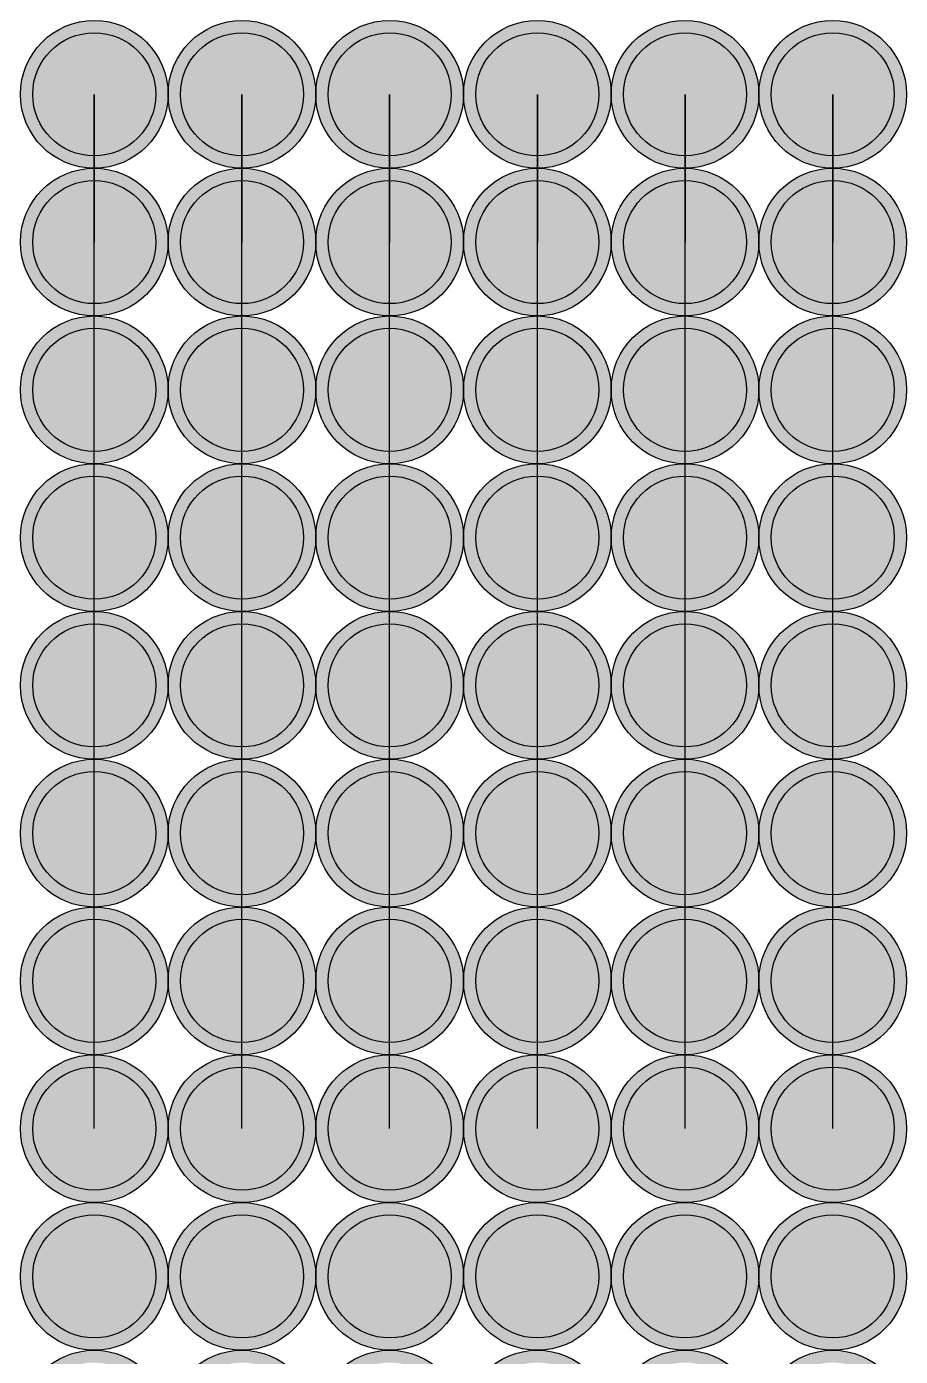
# Model space of a CAD drawing. Header units: inches. Extents: x -713 to 287, y -537 to 251.
# Drawn here: x -360.82 to -351.95, y -331.4 to -317.9 of the extents above; entities that cross this region are included whole.
import ezdxf

# ---------------------------------------------------------------- set-up
doc = ezdxf.new("R2010")
doc.units = ezdxf.units.IN
doc.header["$MEASUREMENT"] = 0

msp = doc.modelspace()

# ---------------------------------------------------------------- hatches: boundary and pattern name
at = {"linetype": 'Continuous'}
h = msp.add_hatch(color=256, dxfattribs=at)
h.set_gradient(color1=(6, 123, 249), one_color=1, tint=1)
h.paths.add_polyline_path([(-360.885, -318.583, 1), (-359.385, -318.583, 1)])
h.paths.add_polyline_path([(-359.51, -318.583, -1), (-360.76, -318.583, -1)], flags=16)
h = msp.add_hatch(color=256, dxfattribs=at)
h.set_gradient(color1=(6, 123, 249), one_color=1, tint=1)
h.paths.add_polyline_path([(-359.385, -318.583, 1), (-357.885, -318.583, 1)])
h.paths.add_polyline_path([(-358.01, -318.583, -1), (-359.26, -318.583, -1)], flags=16)
h = msp.add_hatch(color=256, dxfattribs=at)
h.set_gradient(color1=(6, 123, 249), one_color=1, tint=1)
h.paths.add_polyline_path([(-357.885, -318.583, 1), (-356.385, -318.583, 1)])
h.paths.add_polyline_path([(-356.51, -318.583, -1), (-357.76, -318.583, -1)], flags=16)
h = msp.add_hatch(color=256, dxfattribs=at)
h.set_gradient(color1=(6, 123, 249), one_color=1, tint=1)
h.paths.add_polyline_path([(-356.385, -318.583, 1), (-354.885, -318.583, 1)])
h.paths.add_polyline_path([(-355.01, -318.583, -1), (-356.26, -318.583, -1)], flags=16)
h = msp.add_hatch(color=256, dxfattribs=at)
h.set_gradient(color1=(6, 123, 249), one_color=1, tint=1)
h.paths.add_polyline_path([(-354.885, -318.583, 1), (-353.385, -318.583, 1)])
h.paths.add_polyline_path([(-353.51, -318.583, -1), (-354.76, -318.583, -1)], flags=16)
h = msp.add_hatch(color=256, dxfattribs=at)
h.set_gradient(color1=(6, 123, 249), one_color=1, tint=1)
h.paths.add_polyline_path([(-353.385, -318.583, 1), (-351.885, -318.583, 1)])
h.paths.add_polyline_path([(-352.01, -318.583, -1), (-353.26, -318.583, -1)], flags=16)
h = msp.add_hatch(color=256, dxfattribs=at)
h.set_gradient(color1=(247, 100, 8), one_color=1, tint=1)
h.paths.add_polyline_path([(-359.51, -318.583, 1), (-360.76, -318.583, 1)])
h = msp.add_hatch(color=256, dxfattribs=at)
h.set_gradient(color1=(247, 100, 8), one_color=1, tint=1)
h.paths.add_polyline_path([(-358.01, -318.583, 1), (-359.26, -318.583, 1)])
h = msp.add_hatch(color=256, dxfattribs=at)
h.set_gradient(color1=(247, 100, 8), one_color=1, tint=1)
h.paths.add_polyline_path([(-356.51, -318.583, 1), (-357.76, -318.583, 1)])
h = msp.add_hatch(color=256, dxfattribs=at)
h.set_gradient(color1=(247, 100, 8), one_color=1, tint=1)
h.paths.add_polyline_path([(-355.01, -318.583, 1), (-356.26, -318.583, 1)])
h = msp.add_hatch(color=256, dxfattribs=at)
h.set_gradient(color1=(247, 100, 8), one_color=1, tint=1)
h.paths.add_polyline_path([(-353.51, -318.583, 1), (-354.76, -318.583, 1)])
h = msp.add_hatch(color=256, dxfattribs=at)
h.set_gradient(color1=(247, 100, 8), one_color=1, tint=1)
h.paths.add_polyline_path([(-352.01, -318.583, 1), (-353.26, -318.583, 1)])
h = msp.add_hatch(color=256, dxfattribs=at)
h.set_gradient(color1=(6, 123, 249), one_color=1, tint=1)
h.paths.add_polyline_path([(-360.885, -320.083, 1), (-359.385, -320.083, 1)])
h.paths.add_polyline_path([(-359.51, -320.083, -1), (-360.76, -320.083, -1)], flags=16)
h = msp.add_hatch(color=256, dxfattribs=at)
h.set_gradient(color1=(6, 123, 249), one_color=1, tint=1)
h.paths.add_polyline_path([(-359.385, -320.083, 1), (-357.885, -320.083, 1)])
h.paths.add_polyline_path([(-358.01, -320.083, -1), (-359.26, -320.083, -1)], flags=16)
h = msp.add_hatch(color=256, dxfattribs=at)
h.set_gradient(color1=(6, 123, 249), one_color=1, tint=1)
h.paths.add_polyline_path([(-357.885, -320.083, 1), (-356.385, -320.083, 1)])
h.paths.add_polyline_path([(-356.51, -320.083, -1), (-357.76, -320.083, -1)], flags=16)
h = msp.add_hatch(color=256, dxfattribs=at)
h.set_gradient(color1=(6, 123, 249), one_color=1, tint=1)
h.paths.add_polyline_path([(-356.385, -320.083, 1), (-354.885, -320.083, 1)])
h.paths.add_polyline_path([(-355.01, -320.083, -1), (-356.26, -320.083, -1)], flags=16)
h = msp.add_hatch(color=256, dxfattribs=at)
h.set_gradient(color1=(6, 123, 249), one_color=1, tint=1)
h.paths.add_polyline_path([(-354.885, -320.083, 1), (-353.385, -320.083, 1)])
h.paths.add_polyline_path([(-353.51, -320.083, -1), (-354.76, -320.083, -1)], flags=16)
h = msp.add_hatch(color=256, dxfattribs=at)
h.set_gradient(color1=(6, 123, 249), one_color=1, tint=1)
h.paths.add_polyline_path([(-353.385, -320.083, 1), (-351.885, -320.083, 1)])
h.paths.add_polyline_path([(-352.01, -320.083, -1), (-353.26, -320.083, -1)], flags=16)
h = msp.add_hatch(color=256, dxfattribs=at)
h.set_gradient(color1=(247, 100, 8), one_color=1, tint=1)
h.paths.add_polyline_path([(-359.51, -320.083, 1), (-360.76, -320.083, 1)])
h = msp.add_hatch(color=256, dxfattribs=at)
h.set_gradient(color1=(247, 100, 8), one_color=1, tint=1)
h.paths.add_polyline_path([(-358.01, -320.083, 1), (-359.26, -320.083, 1)])
h = msp.add_hatch(color=256, dxfattribs=at)
h.set_gradient(color1=(247, 100, 8), one_color=1, tint=1)
h.paths.add_polyline_path([(-356.51, -320.083, 1), (-357.76, -320.083, 1)])
h = msp.add_hatch(color=256, dxfattribs=at)
h.set_gradient(color1=(247, 100, 8), one_color=1, tint=1)
h.paths.add_polyline_path([(-355.01, -320.083, 1), (-356.26, -320.083, 1)])
h = msp.add_hatch(color=256, dxfattribs=at)
h.set_gradient(color1=(247, 100, 8), one_color=1, tint=1)
h.paths.add_polyline_path([(-353.51, -320.083, 1), (-354.76, -320.083, 1)])
h = msp.add_hatch(color=256, dxfattribs=at)
h.set_gradient(color1=(247, 100, 8), one_color=1, tint=1)
h.paths.add_polyline_path([(-352.01, -320.083, 1), (-353.26, -320.083, 1)])
h = msp.add_hatch(color=256, dxfattribs=at)
h.set_gradient(color1=(6, 123, 249), one_color=1, tint=1)
h.paths.add_polyline_path([(-360.885, -321.583, 1), (-359.385, -321.583, 1)])
h.paths.add_polyline_path([(-359.51, -321.583, -1), (-360.76, -321.583, -1)], flags=16)
h = msp.add_hatch(color=256, dxfattribs=at)
h.set_gradient(color1=(6, 123, 249), one_color=1, tint=1)
h.paths.add_polyline_path([(-359.385, -321.583, 1), (-357.885, -321.583, 1)])
h.paths.add_polyline_path([(-358.01, -321.583, -1), (-359.26, -321.583, -1)], flags=16)
h = msp.add_hatch(color=256, dxfattribs=at)
h.set_gradient(color1=(6, 123, 249), one_color=1, tint=1)
h.paths.add_polyline_path([(-357.885, -321.583, 1), (-356.385, -321.583, 1)])
h.paths.add_polyline_path([(-356.51, -321.583, -1), (-357.76, -321.583, -1)], flags=16)
h = msp.add_hatch(color=256, dxfattribs=at)
h.set_gradient(color1=(6, 123, 249), one_color=1, tint=1)
h.paths.add_polyline_path([(-356.385, -321.583, 1), (-354.885, -321.583, 1)])
h.paths.add_polyline_path([(-355.01, -321.583, -1), (-356.26, -321.583, -1)], flags=16)
h = msp.add_hatch(color=256, dxfattribs=at)
h.set_gradient(color1=(6, 123, 249), one_color=1, tint=1)
h.paths.add_polyline_path([(-354.885, -321.583, 1), (-353.385, -321.583, 1)])
h.paths.add_polyline_path([(-353.51, -321.583, -1), (-354.76, -321.583, -1)], flags=16)
h = msp.add_hatch(color=256, dxfattribs=at)
h.set_gradient(color1=(6, 123, 249), one_color=1, tint=1)
h.paths.add_polyline_path([(-353.385, -321.583, 1), (-351.885, -321.583, 1)])
h.paths.add_polyline_path([(-352.01, -321.583, -1), (-353.26, -321.583, -1)], flags=16)
h = msp.add_hatch(color=256, dxfattribs=at)
h.set_gradient(color1=(247, 100, 8), one_color=1, tint=1)
h.paths.add_polyline_path([(-359.51, -321.583, 1), (-360.76, -321.583, 1)])
h = msp.add_hatch(color=256, dxfattribs=at)
h.set_gradient(color1=(247, 100, 8), one_color=1, tint=1)
h.paths.add_polyline_path([(-358.01, -321.583, 1), (-359.26, -321.583, 1)])
h = msp.add_hatch(color=256, dxfattribs=at)
h.set_gradient(color1=(247, 100, 8), one_color=1, tint=1)
h.paths.add_polyline_path([(-356.51, -321.583, 1), (-357.76, -321.583, 1)])
h = msp.add_hatch(color=256, dxfattribs=at)
h.set_gradient(color1=(247, 100, 8), one_color=1, tint=1)
h.paths.add_polyline_path([(-355.01, -321.583, 1), (-356.26, -321.583, 1)])
h = msp.add_hatch(color=256, dxfattribs=at)
h.set_gradient(color1=(247, 100, 8), one_color=1, tint=1)
h.paths.add_polyline_path([(-353.51, -321.583, 1), (-354.76, -321.583, 1)])
h = msp.add_hatch(color=256, dxfattribs=at)
h.set_gradient(color1=(247, 100, 8), one_color=1, tint=1)
h.paths.add_polyline_path([(-352.01, -321.583, 1), (-353.26, -321.583, 1)])
h = msp.add_hatch(color=256, dxfattribs=at)
h.set_gradient(color1=(6, 123, 249), one_color=1, tint=1)
h.paths.add_polyline_path([(-360.885, -323.083, 1), (-359.385, -323.083, 1)])
h.paths.add_polyline_path([(-359.51, -323.083, -1), (-360.76, -323.083, -1)], flags=16)
h = msp.add_hatch(color=256, dxfattribs=at)
h.set_gradient(color1=(6, 123, 249), one_color=1, tint=1)
h.paths.add_polyline_path([(-359.385, -323.083, 1), (-357.885, -323.083, 1)])
h.paths.add_polyline_path([(-358.01, -323.083, -1), (-359.26, -323.083, -1)], flags=16)
h = msp.add_hatch(color=256, dxfattribs=at)
h.set_gradient(color1=(6, 123, 249), one_color=1, tint=1)
h.paths.add_polyline_path([(-357.885, -323.083, 1), (-356.385, -323.083, 1)])
h.paths.add_polyline_path([(-356.51, -323.083, -1), (-357.76, -323.083, -1)], flags=16)
h = msp.add_hatch(color=256, dxfattribs=at)
h.set_gradient(color1=(6, 123, 249), one_color=1, tint=1)
h.paths.add_polyline_path([(-356.385, -323.083, 1), (-354.885, -323.083, 1)])
h.paths.add_polyline_path([(-355.01, -323.083, -1), (-356.26, -323.083, -1)], flags=16)
h = msp.add_hatch(color=256, dxfattribs=at)
h.set_gradient(color1=(6, 123, 249), one_color=1, tint=1)
h.paths.add_polyline_path([(-354.885, -323.083, 1), (-353.385, -323.083, 1)])
h.paths.add_polyline_path([(-353.51, -323.083, -1), (-354.76, -323.083, -1)], flags=16)
h = msp.add_hatch(color=256, dxfattribs=at)
h.set_gradient(color1=(6, 123, 249), one_color=1, tint=1)
h.paths.add_polyline_path([(-353.385, -323.083, 1), (-351.885, -323.083, 1)])
h.paths.add_polyline_path([(-352.01, -323.083, -1), (-353.26, -323.083, -1)], flags=16)
h = msp.add_hatch(color=256, dxfattribs=at)
h.set_gradient(color1=(247, 100, 8), one_color=1, tint=1)
h.paths.add_polyline_path([(-359.51, -323.083, 1), (-360.76, -323.083, 1)])
h = msp.add_hatch(color=256, dxfattribs=at)
h.set_gradient(color1=(247, 100, 8), one_color=1, tint=1)
h.paths.add_polyline_path([(-358.01, -323.083, 1), (-359.26, -323.083, 1)])
h = msp.add_hatch(color=256, dxfattribs=at)
h.set_gradient(color1=(247, 100, 8), one_color=1, tint=1)
h.paths.add_polyline_path([(-356.51, -323.083, 1), (-357.76, -323.083, 1)])
h = msp.add_hatch(color=256, dxfattribs=at)
h.set_gradient(color1=(247, 100, 8), one_color=1, tint=1)
h.paths.add_polyline_path([(-355.01, -323.083, 1), (-356.26, -323.083, 1)])
h = msp.add_hatch(color=256, dxfattribs=at)
h.set_gradient(color1=(247, 100, 8), one_color=1, tint=1)
h.paths.add_polyline_path([(-353.51, -323.083, 1), (-354.76, -323.083, 1)])
h = msp.add_hatch(color=256, dxfattribs=at)
h.set_gradient(color1=(247, 100, 8), one_color=1, tint=1)
h.paths.add_polyline_path([(-352.01, -323.083, 1), (-353.26, -323.083, 1)])
h = msp.add_hatch(color=256, dxfattribs=at)
h.set_gradient(color1=(6, 123, 249), one_color=1, tint=1)
h.paths.add_polyline_path([(-360.885, -324.583, 1), (-359.385, -324.583, 1)])
h.paths.add_polyline_path([(-359.51, -324.583, -1), (-360.76, -324.583, -1)], flags=16)
h = msp.add_hatch(color=256, dxfattribs=at)
h.set_gradient(color1=(6, 123, 249), one_color=1, tint=1)
h.paths.add_polyline_path([(-359.385, -324.583, 1), (-357.885, -324.583, 1)])
h.paths.add_polyline_path([(-358.01, -324.583, -1), (-359.26, -324.583, -1)], flags=16)
h = msp.add_hatch(color=256, dxfattribs=at)
h.set_gradient(color1=(6, 123, 249), one_color=1, tint=1)
h.paths.add_polyline_path([(-357.885, -324.583, 1), (-356.385, -324.583, 1)])
h.paths.add_polyline_path([(-356.51, -324.583, -1), (-357.76, -324.583, -1)], flags=16)
h = msp.add_hatch(color=256, dxfattribs=at)
h.set_gradient(color1=(6, 123, 249), one_color=1, tint=1)
h.paths.add_polyline_path([(-356.385, -324.583, 1), (-354.885, -324.583, 1)])
h.paths.add_polyline_path([(-355.01, -324.583, -1), (-356.26, -324.583, -1)], flags=16)
h = msp.add_hatch(color=256, dxfattribs=at)
h.set_gradient(color1=(6, 123, 249), one_color=1, tint=1)
h.paths.add_polyline_path([(-354.885, -324.583, 1), (-353.385, -324.583, 1)])
h.paths.add_polyline_path([(-353.51, -324.583, -1), (-354.76, -324.583, -1)], flags=16)
h = msp.add_hatch(color=256, dxfattribs=at)
h.set_gradient(color1=(6, 123, 249), one_color=1, tint=1)
h.paths.add_polyline_path([(-353.385, -324.583, 1), (-351.885, -324.583, 1)])
h.paths.add_polyline_path([(-352.01, -324.583, -1), (-353.26, -324.583, -1)], flags=16)
h = msp.add_hatch(color=256, dxfattribs=at)
h.set_gradient(color1=(247, 100, 8), one_color=1, tint=1)
h.paths.add_polyline_path([(-359.51, -324.583, 1), (-360.76, -324.583, 1)])
h = msp.add_hatch(color=256, dxfattribs=at)
h.set_gradient(color1=(247, 100, 8), one_color=1, tint=1)
h.paths.add_polyline_path([(-358.01, -324.583, 1), (-359.26, -324.583, 1)])
h = msp.add_hatch(color=256, dxfattribs=at)
h.set_gradient(color1=(247, 100, 8), one_color=1, tint=1)
h.paths.add_polyline_path([(-356.51, -324.583, 1), (-357.76, -324.583, 1)])
h = msp.add_hatch(color=256, dxfattribs=at)
h.set_gradient(color1=(247, 100, 8), one_color=1, tint=1)
h.paths.add_polyline_path([(-355.01, -324.583, 1), (-356.26, -324.583, 1)])
h = msp.add_hatch(color=256, dxfattribs=at)
h.set_gradient(color1=(247, 100, 8), one_color=1, tint=1)
h.paths.add_polyline_path([(-353.51, -324.583, 1), (-354.76, -324.583, 1)])
h = msp.add_hatch(color=256, dxfattribs=at)
h.set_gradient(color1=(247, 100, 8), one_color=1, tint=1)
h.paths.add_polyline_path([(-352.01, -324.583, 1), (-353.26, -324.583, 1)])
h = msp.add_hatch(color=256, dxfattribs=at)
h.set_gradient(color1=(6, 123, 249), one_color=1, tint=1)
h.paths.add_polyline_path([(-360.885, -326.083, 1), (-359.385, -326.083, 1)])
h.paths.add_polyline_path([(-359.51, -326.083, -1), (-360.76, -326.083, -1)], flags=16)
h = msp.add_hatch(color=256, dxfattribs=at)
h.set_gradient(color1=(6, 123, 249), one_color=1, tint=1)
h.paths.add_polyline_path([(-359.385, -326.083, 1), (-357.885, -326.083, 1)])
h.paths.add_polyline_path([(-358.01, -326.083, -1), (-359.26, -326.083, -1)], flags=16)
h = msp.add_hatch(color=256, dxfattribs=at)
h.set_gradient(color1=(6, 123, 249), one_color=1, tint=1)
h.paths.add_polyline_path([(-357.885, -326.083, 1), (-356.385, -326.083, 1)])
h.paths.add_polyline_path([(-356.51, -326.083, -1), (-357.76, -326.083, -1)], flags=16)
h = msp.add_hatch(color=256, dxfattribs=at)
h.set_gradient(color1=(6, 123, 249), one_color=1, tint=1)
h.paths.add_polyline_path([(-356.385, -326.083, 1), (-354.885, -326.083, 1)])
h.paths.add_polyline_path([(-355.01, -326.083, -1), (-356.26, -326.083, -1)], flags=16)
h = msp.add_hatch(color=256, dxfattribs=at)
h.set_gradient(color1=(6, 123, 249), one_color=1, tint=1)
h.paths.add_polyline_path([(-354.885, -326.083, 1), (-353.385, -326.083, 1)])
h.paths.add_polyline_path([(-353.51, -326.083, -1), (-354.76, -326.083, -1)], flags=16)
h = msp.add_hatch(color=256, dxfattribs=at)
h.set_gradient(color1=(6, 123, 249), one_color=1, tint=1)
h.paths.add_polyline_path([(-353.385, -326.083, 1), (-351.885, -326.083, 1)])
h.paths.add_polyline_path([(-352.01, -326.083, -1), (-353.26, -326.083, -1)], flags=16)
h = msp.add_hatch(color=256, dxfattribs=at)
h.set_gradient(color1=(247, 100, 8), one_color=1, tint=1)
h.paths.add_polyline_path([(-359.51, -326.083, 1), (-360.76, -326.083, 1)])
h = msp.add_hatch(color=256, dxfattribs=at)
h.set_gradient(color1=(247, 100, 8), one_color=1, tint=1)
h.paths.add_polyline_path([(-358.01, -326.083, 1), (-359.26, -326.083, 1)])
h = msp.add_hatch(color=256, dxfattribs=at)
h.set_gradient(color1=(247, 100, 8), one_color=1, tint=1)
h.paths.add_polyline_path([(-356.51, -326.083, 1), (-357.76, -326.083, 1)])
h = msp.add_hatch(color=256, dxfattribs=at)
h.set_gradient(color1=(247, 100, 8), one_color=1, tint=1)
h.paths.add_polyline_path([(-355.01, -326.083, 1), (-356.26, -326.083, 1)])
h = msp.add_hatch(color=256, dxfattribs=at)
h.set_gradient(color1=(247, 100, 8), one_color=1, tint=1)
h.paths.add_polyline_path([(-353.51, -326.083, 1), (-354.76, -326.083, 1)])
h = msp.add_hatch(color=256, dxfattribs=at)
h.set_gradient(color1=(247, 100, 8), one_color=1, tint=1)
h.paths.add_polyline_path([(-352.01, -326.083, 1), (-353.26, -326.083, 1)])
h = msp.add_hatch(color=256, dxfattribs=at)
h.set_gradient(color1=(6, 123, 249), one_color=1, tint=1)
h.paths.add_polyline_path([(-360.885, -327.583, 1), (-359.385, -327.583, 1)])
h.paths.add_polyline_path([(-359.51, -327.583, -1), (-360.76, -327.583, -1)], flags=16)
h = msp.add_hatch(color=256, dxfattribs=at)
h.set_gradient(color1=(6, 123, 249), one_color=1, tint=1)
h.paths.add_polyline_path([(-359.385, -327.583, 1), (-357.885, -327.583, 1)])
h.paths.add_polyline_path([(-358.01, -327.583, -1), (-359.26, -327.583, -1)], flags=16)
h = msp.add_hatch(color=256, dxfattribs=at)
h.set_gradient(color1=(6, 123, 249), one_color=1, tint=1)
h.paths.add_polyline_path([(-357.885, -327.583, 1), (-356.385, -327.583, 1)])
h.paths.add_polyline_path([(-356.51, -327.583, -1), (-357.76, -327.583, -1)], flags=16)
h = msp.add_hatch(color=256, dxfattribs=at)
h.set_gradient(color1=(6, 123, 249), one_color=1, tint=1)
h.paths.add_polyline_path([(-356.385, -327.583, 1), (-354.885, -327.583, 1)])
h.paths.add_polyline_path([(-355.01, -327.583, -1), (-356.26, -327.583, -1)], flags=16)
h = msp.add_hatch(color=256, dxfattribs=at)
h.set_gradient(color1=(6, 123, 249), one_color=1, tint=1)
h.paths.add_polyline_path([(-354.885, -327.583, 1), (-353.385, -327.583, 1)])
h.paths.add_polyline_path([(-353.51, -327.583, -1), (-354.76, -327.583, -1)], flags=16)
h = msp.add_hatch(color=256, dxfattribs=at)
h.set_gradient(color1=(6, 123, 249), one_color=1, tint=1)
h.paths.add_polyline_path([(-353.385, -327.583, 1), (-351.885, -327.583, 1)])
h.paths.add_polyline_path([(-352.01, -327.583, -1), (-353.26, -327.583, -1)], flags=16)
h = msp.add_hatch(color=256, dxfattribs=at)
h.set_gradient(color1=(247, 100, 8), one_color=1, tint=1)
h.paths.add_polyline_path([(-359.51, -327.583, 1), (-360.76, -327.583, 1)])
h = msp.add_hatch(color=256, dxfattribs=at)
h.set_gradient(color1=(247, 100, 8), one_color=1, tint=1)
h.paths.add_polyline_path([(-358.01, -327.583, 1), (-359.26, -327.583, 1)])
h = msp.add_hatch(color=256, dxfattribs=at)
h.set_gradient(color1=(247, 100, 8), one_color=1, tint=1)
h.paths.add_polyline_path([(-356.51, -327.583, 1), (-357.76, -327.583, 1)])
h = msp.add_hatch(color=256, dxfattribs=at)
h.set_gradient(color1=(247, 100, 8), one_color=1, tint=1)
h.paths.add_polyline_path([(-355.01, -327.583, 1), (-356.26, -327.583, 1)])
h = msp.add_hatch(color=256, dxfattribs=at)
h.set_gradient(color1=(247, 100, 8), one_color=1, tint=1)
h.paths.add_polyline_path([(-353.51, -327.583, 1), (-354.76, -327.583, 1)])
h = msp.add_hatch(color=256, dxfattribs=at)
h.set_gradient(color1=(247, 100, 8), one_color=1, tint=1)
h.paths.add_polyline_path([(-352.01, -327.583, 1), (-353.26, -327.583, 1)])
h = msp.add_hatch(color=256, dxfattribs=at)
h.set_gradient(color1=(6, 123, 249), one_color=1, tint=1)
h.paths.add_polyline_path([(-360.885, -329.083, 1), (-359.385, -329.083, 1)])
h.paths.add_polyline_path([(-359.51, -329.083, -1), (-360.76, -329.083, -1)], flags=16)
h = msp.add_hatch(color=256, dxfattribs=at)
h.set_gradient(color1=(6, 123, 249), one_color=1, tint=1)
h.paths.add_polyline_path([(-359.385, -329.083, 1), (-357.885, -329.083, 1)])
h.paths.add_polyline_path([(-358.01, -329.083, -1), (-359.26, -329.083, -1)], flags=16)
h = msp.add_hatch(color=256, dxfattribs=at)
h.set_gradient(color1=(6, 123, 249), one_color=1, tint=1)
h.paths.add_polyline_path([(-357.885, -329.083, 1), (-356.385, -329.083, 1)])
h.paths.add_polyline_path([(-356.51, -329.083, -1), (-357.76, -329.083, -1)], flags=16)
h = msp.add_hatch(color=256, dxfattribs=at)
h.set_gradient(color1=(6, 123, 249), one_color=1, tint=1)
h.paths.add_polyline_path([(-356.385, -329.083, 1), (-354.885, -329.083, 1)])
h.paths.add_polyline_path([(-355.01, -329.083, -1), (-356.26, -329.083, -1)], flags=16)
h = msp.add_hatch(color=256, dxfattribs=at)
h.set_gradient(color1=(6, 123, 249), one_color=1, tint=1)
h.paths.add_polyline_path([(-354.885, -329.083, 1), (-353.385, -329.083, 1)])
h.paths.add_polyline_path([(-353.51, -329.083, -1), (-354.76, -329.083, -1)], flags=16)
h = msp.add_hatch(color=256, dxfattribs=at)
h.set_gradient(color1=(6, 123, 249), one_color=1, tint=1)
h.paths.add_polyline_path([(-353.385, -329.083, 1), (-351.885, -329.083, 1)])
h.paths.add_polyline_path([(-352.01, -329.083, -1), (-353.26, -329.083, -1)], flags=16)
h = msp.add_hatch(color=256, dxfattribs=at)
h.set_gradient(color1=(247, 100, 8), one_color=1, tint=1)
h.paths.add_polyline_path([(-359.51, -329.083, 1), (-360.76, -329.083, 1)])
h = msp.add_hatch(color=256, dxfattribs=at)
h.set_gradient(color1=(247, 100, 8), one_color=1, tint=1)
h.paths.add_polyline_path([(-358.01, -329.083, 1), (-359.26, -329.083, 1)])
h = msp.add_hatch(color=256, dxfattribs=at)
h.set_gradient(color1=(247, 100, 8), one_color=1, tint=1)
h.paths.add_polyline_path([(-356.51, -329.083, 1), (-357.76, -329.083, 1)])
h = msp.add_hatch(color=256, dxfattribs=at)
h.set_gradient(color1=(247, 100, 8), one_color=1, tint=1)
h.paths.add_polyline_path([(-355.01, -329.083, 1), (-356.26, -329.083, 1)])
h = msp.add_hatch(color=256, dxfattribs=at)
h.set_gradient(color1=(247, 100, 8), one_color=1, tint=1)
h.paths.add_polyline_path([(-353.51, -329.083, 1), (-354.76, -329.083, 1)])
h = msp.add_hatch(color=256, dxfattribs=at)
h.set_gradient(color1=(247, 100, 8), one_color=1, tint=1)
h.paths.add_polyline_path([(-352.01, -329.083, 1), (-353.26, -329.083, 1)])
h = msp.add_hatch(color=256, dxfattribs=at)
h.set_gradient(color1=(6, 123, 249), one_color=1, tint=1)
h.paths.add_polyline_path([(-360.885, -330.583, 1), (-359.385, -330.583, 1)])
h.paths.add_polyline_path([(-359.51, -330.583, -1), (-360.76, -330.583, -1)], flags=16)
h = msp.add_hatch(color=256, dxfattribs=at)
h.set_gradient(color1=(6, 123, 249), one_color=1, tint=1)
h.paths.add_polyline_path([(-359.385, -330.583, 1), (-357.885, -330.583, 1)])
h.paths.add_polyline_path([(-358.01, -330.583, -1), (-359.26, -330.583, -1)], flags=16)
h = msp.add_hatch(color=256, dxfattribs=at)
h.set_gradient(color1=(6, 123, 249), one_color=1, tint=1)
h.paths.add_polyline_path([(-357.885, -330.583, 1), (-356.385, -330.583, 1)])
h.paths.add_polyline_path([(-356.51, -330.583, -1), (-357.76, -330.583, -1)], flags=16)
h = msp.add_hatch(color=256, dxfattribs=at)
h.set_gradient(color1=(6, 123, 249), one_color=1, tint=1)
h.paths.add_polyline_path([(-356.385, -330.583, 1), (-354.885, -330.583, 1)])
h.paths.add_polyline_path([(-355.01, -330.583, -1), (-356.26, -330.583, -1)], flags=16)
h = msp.add_hatch(color=256, dxfattribs=at)
h.set_gradient(color1=(6, 123, 249), one_color=1, tint=1)
h.paths.add_polyline_path([(-354.885, -330.583, 1), (-353.385, -330.583, 1)])
h.paths.add_polyline_path([(-353.51, -330.583, -1), (-354.76, -330.583, -1)], flags=16)
h = msp.add_hatch(color=256, dxfattribs=at)
h.set_gradient(color1=(6, 123, 249), one_color=1, tint=1)
h.paths.add_polyline_path([(-353.385, -330.583, 1), (-351.885, -330.583, 1)])
h.paths.add_polyline_path([(-352.01, -330.583, -1), (-353.26, -330.583, -1)], flags=16)
h = msp.add_hatch(color=256, dxfattribs=at)
h.set_gradient(color1=(247, 100, 8), one_color=1, tint=1)
h.paths.add_polyline_path([(-359.51, -330.583, 1), (-360.76, -330.583, 1)])
h = msp.add_hatch(color=256, dxfattribs=at)
h.set_gradient(color1=(247, 100, 8), one_color=1, tint=1)
h.paths.add_polyline_path([(-358.01, -330.583, 1), (-359.26, -330.583, 1)])
h = msp.add_hatch(color=256, dxfattribs=at)
h.set_gradient(color1=(247, 100, 8), one_color=1, tint=1)
h.paths.add_polyline_path([(-356.51, -330.583, 1), (-357.76, -330.583, 1)])
h = msp.add_hatch(color=256, dxfattribs=at)
h.set_gradient(color1=(247, 100, 8), one_color=1, tint=1)
h.paths.add_polyline_path([(-355.01, -330.583, 1), (-356.26, -330.583, 1)])
h = msp.add_hatch(color=256, dxfattribs=at)
h.set_gradient(color1=(247, 100, 8), one_color=1, tint=1)
h.paths.add_polyline_path([(-353.51, -330.583, 1), (-354.76, -330.583, 1)])
h = msp.add_hatch(color=256, dxfattribs=at)
h.set_gradient(color1=(247, 100, 8), one_color=1, tint=1)
h.paths.add_polyline_path([(-352.01, -330.583, 1), (-353.26, -330.583, 1)])
h = msp.add_hatch(color=256, dxfattribs=at)
h.set_gradient(color1=(6, 123, 249), one_color=1, tint=1)
h.paths.add_polyline_path([(-360.885, -332.083, 1), (-359.385, -332.083, 1)])
h.paths.add_polyline_path([(-359.51, -332.083, -1), (-360.76, -332.083, -1)], flags=16)
h = msp.add_hatch(color=256, dxfattribs=at)
h.set_gradient(color1=(6, 123, 249), one_color=1, tint=1)
h.paths.add_polyline_path([(-359.385, -332.083, 1), (-357.885, -332.083, 1)])
h.paths.add_polyline_path([(-358.01, -332.083, -1), (-359.26, -332.083, -1)], flags=16)
h = msp.add_hatch(color=256, dxfattribs=at)
h.set_gradient(color1=(6, 123, 249), one_color=1, tint=1)
h.paths.add_polyline_path([(-357.885, -332.083, 1), (-356.385, -332.083, 1)])
h.paths.add_polyline_path([(-356.51, -332.083, -1), (-357.76, -332.083, -1)], flags=16)
h = msp.add_hatch(color=256, dxfattribs=at)
h.set_gradient(color1=(6, 123, 249), one_color=1, tint=1)
h.paths.add_polyline_path([(-356.385, -332.083, 1), (-354.885, -332.083, 1)])
h.paths.add_polyline_path([(-355.01, -332.083, -1), (-356.26, -332.083, -1)], flags=16)
h = msp.add_hatch(color=256, dxfattribs=at)
h.set_gradient(color1=(6, 123, 249), one_color=1, tint=1)
h.paths.add_polyline_path([(-354.885, -332.083, 1), (-353.385, -332.083, 1)])
h.paths.add_polyline_path([(-353.51, -332.083, -1), (-354.76, -332.083, -1)], flags=16)
h = msp.add_hatch(color=256, dxfattribs=at)
h.set_gradient(color1=(6, 123, 249), one_color=1, tint=1)
h.paths.add_polyline_path([(-353.385, -332.083, 1), (-351.885, -332.083, 1)])
h.paths.add_polyline_path([(-352.01, -332.083, -1), (-353.26, -332.083, -1)], flags=16)

# ---------------------------------------------------------------- linework, layer by layer
for p, q in [((-360.135, -320.083), (-360.135, -318.583)), ((-360.135, -318.583), (-360.135, -320.083)), ((-358.635, -320.083), (-358.635, -318.583)), ((-358.635, -318.583), (-358.635, -320.083)), ((-357.135, -320.083), (-357.135, -318.583)), ((-357.135, -318.583), (-357.135, -320.083)), ((-355.635, -320.083), (-355.635, -318.583)), ((-355.635, -318.583), (-355.635, -320.083)), ((-354.135, -320.083), (-354.135, -318.583)), ((-354.135, -318.583), (-354.135, -320.083)), ((-352.635, -320.083), (-352.635, -318.583)), ((-352.635, -318.583), (-352.635, -320.083)), ((-360.135, -321.583), (-360.135, -320.083)), ((-358.635, -321.583), (-358.635, -320.083)), ((-357.135, -321.583), (-357.135, -320.083)), ((-355.635, -321.583), (-355.635, -320.083)), ((-354.135, -321.583), (-354.135, -320.083)), ((-352.635, -321.583), (-352.635, -320.083)), ((-360.135, -323.083), (-360.135, -321.583)), ((-358.635, -323.083), (-358.635, -321.583)), ((-357.135, -323.083), (-357.135, -321.583)), ((-355.635, -323.083), (-355.635, -321.583)), ((-354.135, -323.083), (-354.135, -321.583)), ((-352.635, -323.083), (-352.635, -321.583)), ((-360.135, -324.583), (-360.135, -323.083)), ((-358.635, -324.583), (-358.635, -323.083)), ((-357.135, -324.583), (-357.135, -323.083)), ((-355.635, -324.583), (-355.635, -323.083)), ((-354.135, -324.583), (-354.135, -323.083)), ((-352.635, -324.583), (-352.635, -323.083)), ((-360.135, -326.083), (-360.135, -324.583)), ((-358.635, -326.083), (-358.635, -324.583)), ((-357.135, -326.083), (-357.135, -324.583)), ((-355.635, -326.083), (-355.635, -324.583)), ((-354.135, -326.083), (-354.135, -324.583)), ((-352.635, -326.083), (-352.635, -324.583)), ((-360.135, -327.583), (-360.135, -326.083)), ((-358.635, -327.583), (-358.635, -326.083)), ((-357.135, -327.583), (-357.135, -326.083)), ((-355.635, -327.583), (-355.635, -326.083)), ((-354.135, -327.583), (-354.135, -326.083)), ((-352.635, -327.583), (-352.635, -326.083)), ((-360.135, -329.083), (-360.135, -327.583)), ((-358.635, -329.083), (-358.635, -327.583)), ((-357.135, -329.083), (-357.135, -327.583)), ((-355.635, -329.083), (-355.635, -327.583)), ((-354.135, -329.083), (-354.135, -327.583)), ((-352.635, -329.083), (-352.635, -327.583))]:
    msp.add_line(p, q, dxfattribs=at)
for centre, radius in [((-360.135, -318.583), 0.75), ((-358.635, -318.583), 0.75), ((-357.135, -318.583), 0.75), ((-355.635, -318.583), 0.75), ((-354.135, -318.583), 0.75), ((-352.635, -318.583), 0.75), ((-360.135, -318.583), 0.625), ((-358.635, -318.583), 0.625), ((-357.135, -318.583), 0.625), ((-355.635, -318.583), 0.625), ((-354.135, -318.583), 0.625), ((-352.635, -318.583), 0.625), ((-360.135, -320.083), 0.75), ((-358.635, -320.083), 0.75), ((-357.135, -320.083), 0.75), ((-355.635, -320.083), 0.75), ((-354.135, -320.083), 0.75), ((-352.635, -320.083), 0.75), ((-360.135, -320.083), 0.625), ((-358.635, -320.083), 0.625), ((-357.135, -320.083), 0.625), ((-355.635, -320.083), 0.625), ((-354.135, -320.083), 0.625), ((-352.635, -320.083), 0.625), ((-360.135, -321.583), 0.75), ((-358.635, -321.583), 0.75), ((-357.135, -321.583), 0.75), ((-355.635, -321.583), 0.75), ((-354.135, -321.583), 0.75), ((-352.635, -321.583), 0.75), ((-360.135, -321.583), 0.625), ((-358.635, -321.583), 0.625), ((-357.135, -321.583), 0.625), ((-355.635, -321.583), 0.625), ((-354.135, -321.583), 0.625), ((-352.635, -321.583), 0.625), ((-360.135, -323.083), 0.75), ((-358.635, -323.083), 0.75), ((-357.135, -323.083), 0.75), ((-355.635, -323.083), 0.75), ((-354.135, -323.083), 0.75), ((-352.635, -323.083), 0.75), ((-360.135, -323.083), 0.625), ((-358.635, -323.083), 0.625), ((-357.135, -323.083), 0.625), ((-355.635, -323.083), 0.625), ((-354.135, -323.083), 0.625), ((-352.635, -323.083), 0.625), ((-360.135, -324.583), 0.75), ((-358.635, -324.583), 0.75), ((-357.135, -324.583), 0.75), ((-355.635, -324.583), 0.75), ((-354.135, -324.583), 0.75), ((-352.635, -324.583), 0.75), ((-360.135, -324.583), 0.625), ((-358.635, -324.583), 0.625), ((-357.135, -324.583), 0.625), ((-355.635, -324.583), 0.625), ((-354.135, -324.583), 0.625), ((-352.635, -324.583), 0.625), ((-360.135, -326.083), 0.75), ((-358.635, -326.083), 0.75), ((-357.135, -326.083), 0.75), ((-355.635, -326.083), 0.75), ((-354.135, -326.083), 0.75), ((-352.635, -326.083), 0.75), ((-360.135, -326.083), 0.625), ((-358.635, -326.083), 0.625), ((-357.135, -326.083), 0.625), ((-355.635, -326.083), 0.625), ((-354.135, -326.083), 0.625), ((-352.635, -326.083), 0.625), ((-360.135, -327.583), 0.75), ((-358.635, -327.583), 0.75), ((-357.135, -327.583), 0.75), ((-355.635, -327.583), 0.75), ((-354.135, -327.583), 0.75), ((-352.635, -327.583), 0.75), ((-360.135, -327.583), 0.625), ((-358.635, -327.583), 0.625), ((-357.135, -327.583), 0.625), ((-355.635, -327.583), 0.625), ((-354.135, -327.583), 0.625), ((-352.635, -327.583), 0.625), ((-360.135, -329.083), 0.75), ((-358.635, -329.083), 0.75), ((-357.135, -329.083), 0.75), ((-355.635, -329.083), 0.75), ((-354.135, -329.083), 0.75), ((-352.635, -329.083), 0.75), ((-360.135, -329.083), 0.625), ((-358.635, -329.083), 0.625), ((-357.135, -329.083), 0.625), ((-355.635, -329.083), 0.625), ((-354.135, -329.083), 0.625), ((-352.635, -329.083), 0.625), ((-360.135, -330.583), 0.75), ((-358.635, -330.583), 0.75), ((-357.135, -330.583), 0.75), ((-355.635, -330.583), 0.75), ((-354.135, -330.583), 0.75), ((-352.635, -330.583), 0.75), ((-360.135, -330.583), 0.625), ((-358.635, -330.583), 0.625), ((-357.135, -330.583), 0.625), ((-355.635, -330.583), 0.625), ((-354.135, -330.583), 0.625), ((-352.635, -330.583), 0.625), ((-360.135, -332.083), 0.75), ((-358.635, -332.083), 0.75), ((-357.135, -332.083), 0.75), ((-355.635, -332.083), 0.75), ((-354.135, -332.083), 0.75), ((-352.635, -332.083), 0.75)]:
    msp.add_circle(centre, radius, dxfattribs=at)

doc.saveas('drawing.dxf')
